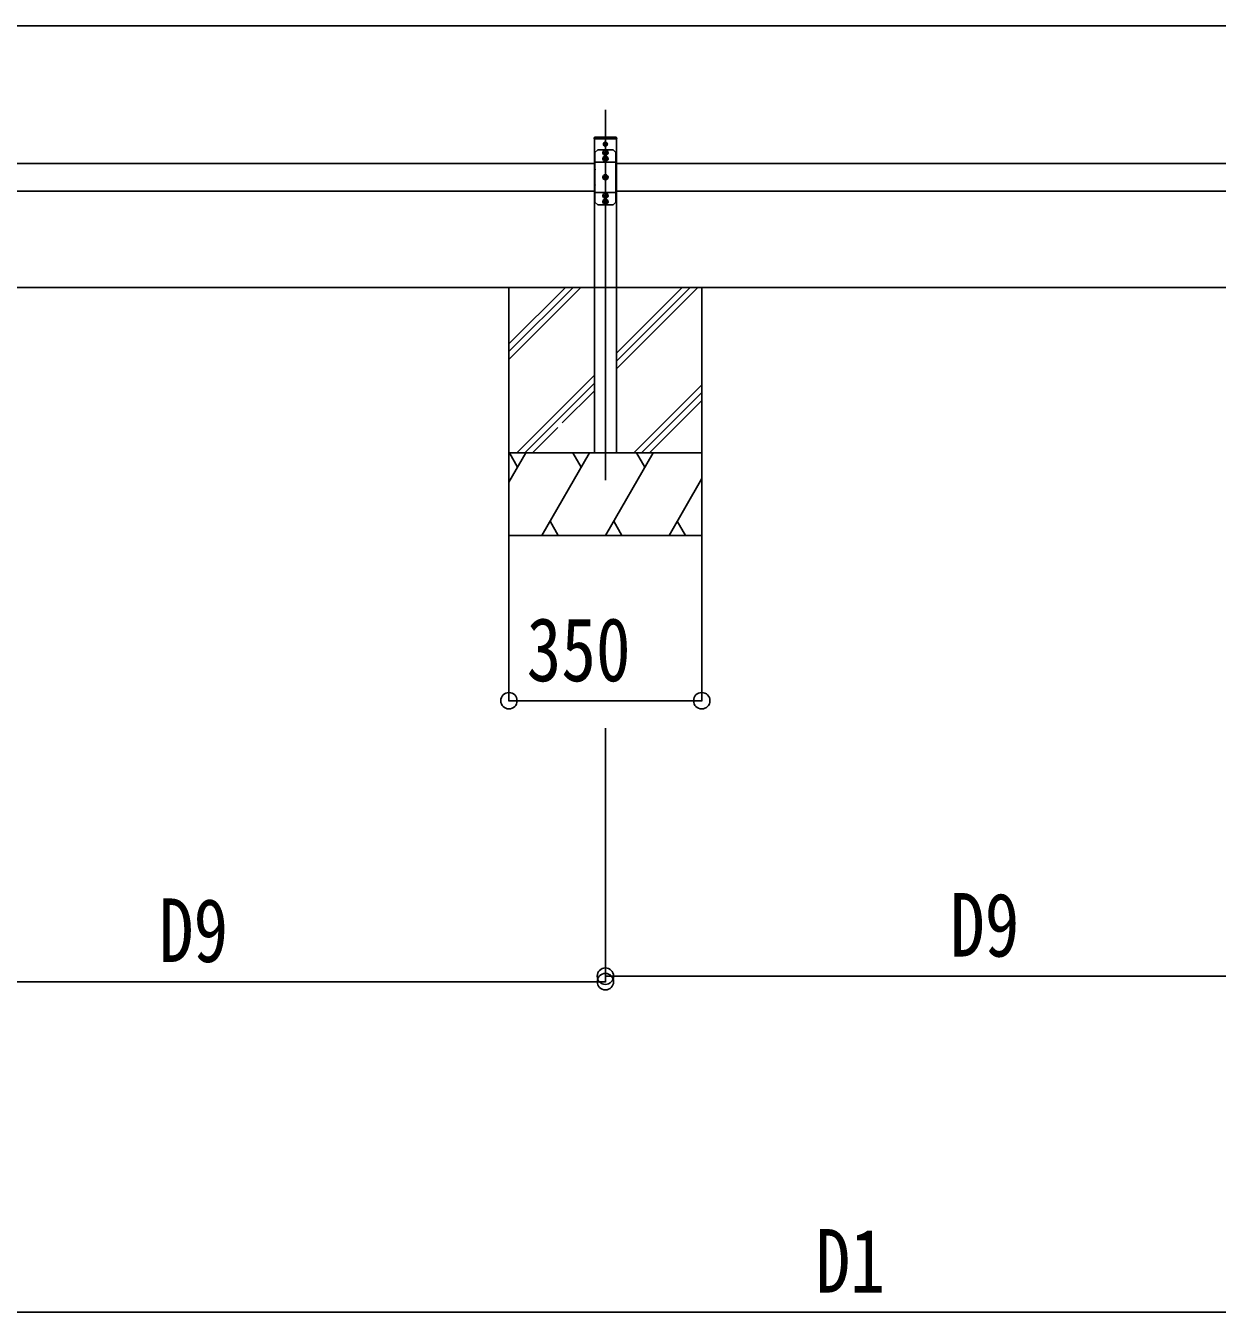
# Model space of a CAD drawing. Units: millimetres, scale not verified. Extents: x -16820 to 16820, y -11880 to 11880.
# Drawn here: x -2998 to -836, y -7494 to -5159 of the extents above; entities that cross this region are included whole.
import ezdxf
from ezdxf.enums import TextEntityAlignment as Align

# ---------------------------------------------------------------- set-up
doc = ezdxf.new("R2010")
doc.units = ezdxf.units.MM
doc.header["$LTSCALE"] = 50
for name, color, linetype in [('0-3_YKK_12', 2, 'Continuous'), ('0-4_YKK_13', 4, 'Continuous'), ('0-5_YKK_A1', 4, 'Continuous'), ('0-6_YKK_D', 6, 'Continuous')]:
    doc.layers.add(name, color=color, linetype=linetype)
doc.styles.add('ＭＳ ゴシック', font='')
doc.styles.get('ＭＳ ゴシック').set_extended_font_data('MS Gothic')

msp = doc.modelspace()

# ---------------------------------------------------------------- linework, layer by layer
at = {"layer": '0-3_YKK_12'}
for p, q in [((-1946.35, -5983.64), (-1946.35, -5311.14)), ((-1946.35, -5377.79), (-1946.35, -5369.49)), ((-1940.62, -5389.14), (-1952.09, -5389.14)), ((-1950.5, -5373.64), (-1942.2, -5373.64)), ((-1946.35, -5394.88), (-1946.35, -5383.41)), ((-1940.62, -5400.14), (-1952.09, -5400.14)), ((-1946.35, -5405.88), (-1946.35, -5394.41)), ((-1940.62, -5433.64), (-1952.09, -5433.64)), ((-1946.35, -5439.38), (-1946.35, -5427.91)), ((-1946.35, -5472.88), (-1946.35, -5461.41)), ((-1940.62, -5467.14), (-1952.09, -5467.14)), ((-1940.62, -5478.14), (-1952.09, -5478.14)), ((-1946.35, -5483.88), (-1946.35, -5472.41))]:
    msp.add_line(p, q, dxfattribs=at)
at = {"layer": '0-4_YKK_13'}
for p, q in [((-1966.85, -5363.64), (-1966.76, -5362.08)), ((-1965.86, -5363.64), (-1966.85, -5363.64)), ((-1965.86, -5363.64), (-1926.85, -5363.64)), ((-1965.76, -5361.14), (-1926.95, -5361.14)), ((-1960.35, -5383.64), (-1965.35, -5388.64)), ((-1965.35, -5388.64), (-1965.35, -5418.93)), ((-1947.07, -5383.64), (-1960.35, -5383.64)), ((-1948.73, -5388.55), (-1947.69, -5388.53)), ((-1948.73, -5389.74), (-1947.69, -5389.76)), ((-1948.4, -5373.29), (-1948.4, -5373.99)), ((-1948.4, -5373.29), (-1947.2, -5373.29)), ((-1948.4, -5373.99), (-1947.2, -5373.99)), ((-1947.69, -5388.53), (-1947.08, -5388.41)), ((-1947.69, -5389.76), (-1947.08, -5389.87)), ((-1946.96, -5387.81), (-1947.08, -5388.41)), ((-1946.96, -5390.48), (-1947.08, -5389.87)), ((-1946.95, -5386.77), (-1946.96, -5387.81)), ((-1946.95, -5391.52), (-1946.96, -5390.48)), ((-1946.7, -5371.59), (-1946, -5371.59)), ((-1946.7, -5371.59), (-1946.7, -5372.79)), ((-1946.7, -5374.49), (-1946.7, -5375.69)), ((-1946.7, -5375.69), (-1946, -5375.69)), ((-1946, -5371.59), (-1946, -5372.79)), ((-1946, -5374.49), (-1946, -5375.69)), ((-1945.76, -5386.77), (-1945.74, -5387.81)), ((-1945.76, -5391.52), (-1945.74, -5390.48)), ((-1945.74, -5387.81), (-1945.62, -5388.41)), ((-1945.74, -5390.48), (-1945.62, -5389.87)), ((-1932.35, -5383.64), (-1945.64, -5383.64)), ((-1945.02, -5388.53), (-1945.62, -5388.41)), ((-1945.02, -5389.76), (-1945.62, -5389.87)), ((-1945.5, -5373.29), (-1944.3, -5373.29)), ((-1945.5, -5373.99), (-1944.3, -5373.99)), ((-1943.98, -5388.55), (-1945.02, -5388.53)), ((-1943.98, -5389.74), (-1945.02, -5389.76)), ((-1944.3, -5373.29), (-1944.3, -5373.99)), ((-1932.35, -5383.64), (-1927.35, -5388.64)), ((-1927.35, -5388.64), (-1927.35, -5418.93)), ((-1927.35, -5406.04), (-1965.35, -5406.04)), ((-1948.73, -5399.55), (-1947.69, -5399.53)), ((-1948.73, -5400.74), (-1947.69, -5400.76)), ((-1947.69, -5399.53), (-1947.08, -5399.41)), ((-1947.69, -5400.76), (-1947.08, -5400.87)), ((-1946.96, -5398.81), (-1947.08, -5399.41)), ((-1946.96, -5401.48), (-1947.08, -5400.87)), ((-1946.95, -5397.77), (-1946.96, -5398.81)), ((-1946.95, -5402.52), (-1946.96, -5401.48)), ((-1945.76, -5397.77), (-1945.74, -5398.81)), ((-1945.76, -5402.52), (-1945.74, -5401.48)), ((-1945.74, -5398.81), (-1945.62, -5399.41)), ((-1945.74, -5401.48), (-1945.62, -5400.87)), ((-1945.02, -5399.53), (-1945.62, -5399.41)), ((-1945.02, -5400.76), (-1945.62, -5400.87)), ((-1943.98, -5399.55), (-1945.02, -5399.53)), ((-1943.98, -5400.74), (-1945.02, -5400.76)), ((-1965.35, -5420.36), (-1965.35, -5446.93)), ((-1948.73, -5433.05), (-1947.69, -5433.03)), ((-1948.73, -5434.24), (-1947.69, -5434.26)), ((-1947.69, -5433.03), (-1947.08, -5432.91)), ((-1947.69, -5434.26), (-1947.08, -5434.37)), ((-1946.96, -5432.31), (-1947.08, -5432.91)), ((-1946.96, -5434.98), (-1947.08, -5434.37)), ((-1946.95, -5431.27), (-1946.96, -5432.31)), ((-1946.95, -5436.02), (-1946.96, -5434.98)), ((-1945.76, -5431.27), (-1945.74, -5432.31)), ((-1945.76, -5436.02), (-1945.74, -5434.98)), ((-1945.74, -5432.31), (-1945.62, -5432.91)), ((-1945.74, -5434.98), (-1945.62, -5434.37)), ((-1945.02, -5433.03), (-1945.62, -5432.91)), ((-1945.02, -5434.26), (-1945.62, -5434.37)), ((-1943.98, -5433.05), (-1945.02, -5433.03)), ((-1943.98, -5434.24), (-1945.02, -5434.26)), ((-1927.35, -5420.36), (-1927.35, -5446.93)), ((-1965.35, -5448.36), (-1965.35, -5478.64)), ((-1927.35, -5461.24), (-1965.35, -5461.24)), ((-1927.35, -5448.36), (-1927.35, -5478.64)), ((-1960.35, -5483.64), (-1965.35, -5478.64)), ((-1960.35, -5483.64), (-1947.07, -5483.64)), ((-1948.73, -5466.55), (-1947.69, -5466.53)), ((-1948.73, -5467.74), (-1947.69, -5467.76)), ((-1948.73, -5477.55), (-1947.69, -5477.53)), ((-1948.73, -5478.74), (-1947.69, -5478.76)), ((-1947.69, -5466.53), (-1947.08, -5466.41)), ((-1947.69, -5467.76), (-1947.08, -5467.87)), ((-1947.69, -5477.53), (-1947.08, -5477.41)), ((-1947.69, -5478.76), (-1947.08, -5478.87)), ((-1946.96, -5465.81), (-1947.08, -5466.41)), ((-1946.96, -5468.48), (-1947.08, -5467.87)), ((-1946.96, -5476.81), (-1947.08, -5477.41)), ((-1946.96, -5479.48), (-1947.08, -5478.87)), ((-1946.95, -5464.77), (-1946.96, -5465.81)), ((-1946.95, -5469.52), (-1946.96, -5468.48)), ((-1946.95, -5475.77), (-1946.96, -5476.81)), ((-1946.95, -5480.52), (-1946.96, -5479.48)), ((-1945.76, -5464.77), (-1945.74, -5465.81)), ((-1945.76, -5469.52), (-1945.74, -5468.48)), ((-1945.76, -5475.77), (-1945.74, -5476.81)), ((-1945.76, -5480.52), (-1945.74, -5479.48)), ((-1945.74, -5465.81), (-1945.62, -5466.41)), ((-1945.74, -5468.48), (-1945.62, -5467.87)), ((-1945.74, -5476.81), (-1945.62, -5477.41)), ((-1945.74, -5479.48), (-1945.62, -5478.87)), ((-1945.64, -5483.64), (-1932.35, -5483.64)), ((-1945.02, -5466.53), (-1945.62, -5466.41)), ((-1945.02, -5467.76), (-1945.62, -5467.87)), ((-1945.02, -5477.53), (-1945.62, -5477.41)), ((-1945.02, -5478.76), (-1945.62, -5478.87)), ((-1943.98, -5466.55), (-1945.02, -5466.53)), ((-1943.98, -5467.74), (-1945.02, -5467.76)), ((-1943.98, -5477.55), (-1945.02, -5477.53)), ((-1943.98, -5478.74), (-1945.02, -5478.76)), ((-1932.35, -5483.64), (-1927.35, -5478.64))]:
    msp.add_line(p, q, dxfattribs=at)
msp.add_lwpolyline([(-1925.95, -5362.08), (-1925.85, -5363.64), (-1926.85, -5363.64)], dxfattribs=at)
for centre, radius in [((-1946.35, -5373.64), 3.75), ((-1946.35, -5389.14), 4.74), ((-1946.35, -5400.14), 4.74), ((-1946.35, -5433.64), 4.74), ((-1946.35, -5467.14), 4.74), ((-1946.35, -5478.14), 4.74)]:
    msp.add_circle(centre, radius, dxfattribs=at)
for centre, radius, start, end in [((-1965.76, -5362.14), 1, 90, 176.5), ((-1926.95, -5362.14), 1, 3.5, 90), ((-1946.35, -5389.14), 2.45, 165.9892, 194.0108), ((-1947.2, -5372.79), 0.5, 270, 0), ((-1947.2, -5374.49), 0.5, 0, 90), ((-1946.35, -5382.94), 1, 224.427, 315.573), ((-1946.35, -5389.14), 2.45, 75.9892, 104.0108), ((-1946.35, -5389.14), 2.45, 255.9892, 284.0108), ((-1945.5, -5372.79), 0.5, 180, 270), ((-1945.5, -5374.49), 0.5, 90, 180), ((-1946.35, -5389.14), 2.45, 345.9892, 14.0108), ((-1946.35, -5400.14), 2.45, 165.9892, 194.0108), ((-1946.35, -5400.14), 2.45, 75.9892, 104.0108), ((-1946.35, -5400.14), 2.45, 255.9892, 284.0108), ((-1946.35, -5400.14), 2.45, 345.9892, 14.0108), ((-1966.05, -5419.64), 1, 314.427, 45.573), ((-1946.35, -5433.64), 2.45, 165.9892, 194.0108), ((-1946.35, -5433.64), 2.45, 75.9892, 104.0108), ((-1946.35, -5433.64), 2.45, 255.9892, 284.0108), ((-1946.35, -5433.64), 2.45, 345.9892, 14.0108), ((-1926.65, -5419.64), 1, 134.427, 225.573), ((-1966.05, -5447.64), 1, 314.427, 45.573), ((-1926.65, -5447.64), 1, 134.427, 225.573), ((-1946.35, -5467.14), 2.45, 165.9892, 194.0108), ((-1946.35, -5478.14), 2.45, 165.9892, 194.0108), ((-1946.35, -5484.34), 1, 44.427, 135.573), ((-1946.35, -5467.14), 2.45, 75.9892, 104.0108), ((-1946.35, -5467.14), 2.45, 255.9892, 284.0108), ((-1946.35, -5478.14), 2.45, 75.9892, 104.0108), ((-1946.35, -5478.14), 2.45, 255.9892, 284.0108), ((-1946.35, -5467.14), 2.45, 345.9892, 14.0108), ((-1946.35, -5478.14), 2.45, 345.9892, 14.0108)]:
    msp.add_arc(centre, radius, start, end, dxfattribs=at)
at = {"layer": '0-5_YKK_A1'}
for p, q in [((-1966.35, -5363.64), (-1926.35, -5363.64)), ((-1966.35, -5363.64), (-1966.35, -5933.64)), ((-1926.35, -5388.98), (-1926.35, -5363.64)), ((-1926.35, -5363.64), (-1926.35, -5933.64)), ((-3362.35, -5408.64), (-1966.35, -5408.64)), ((-1926.35, -5408.64), (-530.35, -5408.64)), ((-1966.35, -5458.64), (-3362.35, -5458.64)), ((-530.35, -5458.64), (-1926.35, -5458.64)), ((2296.65, -5633.64), (-5241.35, -5633.64)), ((-2121.35, -5633.64), (-2121.35, -6083.64)), ((-2121.35, -5735.99), (-2019, -5633.64)), ((-2121.35, -5750.13), (-2004.86, -5633.64)), ((-2121.35, -5764.28), (-1990.72, -5633.64)), ((-1926.35, -5781.41), (-1778.59, -5633.64)), ((-1926.35, -5767.27), (-1792.73, -5633.64)), ((-1926.35, -5753.12), (-1806.87, -5633.64)), ((-1771.35, -6083.64), (-1771.35, -5633.64)), ((-2106.88, -5933.64), (-1966.35, -5793.12)), ((-2092.73, -5933.64), (-1966.35, -5807.27)), ((-1894.74, -5933.64), (-1771.35, -5810.26)), ((-2024.59, -5879.64), (-1966.35, -5821.41)), ((-1880.6, -5933.64), (-1771.35, -5824.4)), ((-1866.46, -5933.64), (-1771.35, -5838.54)), ((-2078.59, -5933.64), (-2032.59, -5887.64)), ((-2121.35, -5986.76), (-2090.69, -5933.64)), ((-2121.35, -5933.64), (-1771.35, -5933.64)), ((-2105.69, -5959.63), (-2120.69, -5933.64)), ((-2061.82, -6083.64), (-1975.22, -5933.64)), ((-1990.22, -5959.63), (-2005.22, -5933.64)), ((-1966.35, -5933.64), (-1926.35, -5933.64)), ((-1946.35, -6083.64), (-1859.75, -5933.64)), ((-1874.75, -5959.63), (-1889.75, -5933.64)), ((-1830.88, -6083.64), (-1771.35, -5980.54)), ((-2046.82, -6057.66), (-2031.82, -6083.64)), ((-1931.35, -6057.66), (-1916.35, -6083.64)), ((-1815.88, -6057.66), (-1800.88, -6083.64)), ((-2121.35, -6083.64), (-1771.35, -6083.64))]:
    msp.add_line(p, q, dxfattribs=at)
at = {"layer": '0-6_YKK_D'}
for p, q in [((-3477.35, -5158.64), (2439.65, -5158.64)), ((-2121.45, -6084.64), (-2121.45, -6384.8)), ((-1771.45, -6084.64), (-1771.45, -6384.8)), ((-2121.45, -6383.8), (-1771.45, -6383.8)), ((-1946.35, -6433.8), (-1946.35, -6894.64)), ((-1946.35, -6433.8), (-1946.35, -6884.64)), ((-1946.35, -6883.64), (-510.35, -6883.64)), ((-3382.35, -6893.64), (-1946.35, -6893.64)), ((-5306.35, -7493.64), (2361.65, -7493.64))]:
    msp.add_line(p, q, dxfattribs=at)
for centre in [(-2121.45, -6383.8), (-1771.45, -6383.8), (-1946.35, -6883.64), (-1946.35, -6893.64)]:
    msp.add_circle(centre, 14.88, dxfattribs=at)

# ---------------------------------------------------------------- texts
at = {"layer": '0-6_YKK_D', "style": 'ＭＳ ゴシック', "width": 0.8}
for s, p in [('350', (-2089.25, -6383)), ('D9', (-2756.75, -6892.68)), ('D9', (-1320.75, -6882.68)), ('D1', (-1564.75, -7492.68))]:
    msp.add_text(s, height=115.5, dxfattribs=at).set_placement(p, align=Align.BOTTOM_LEFT)

doc.saveas('drawing.dxf')
